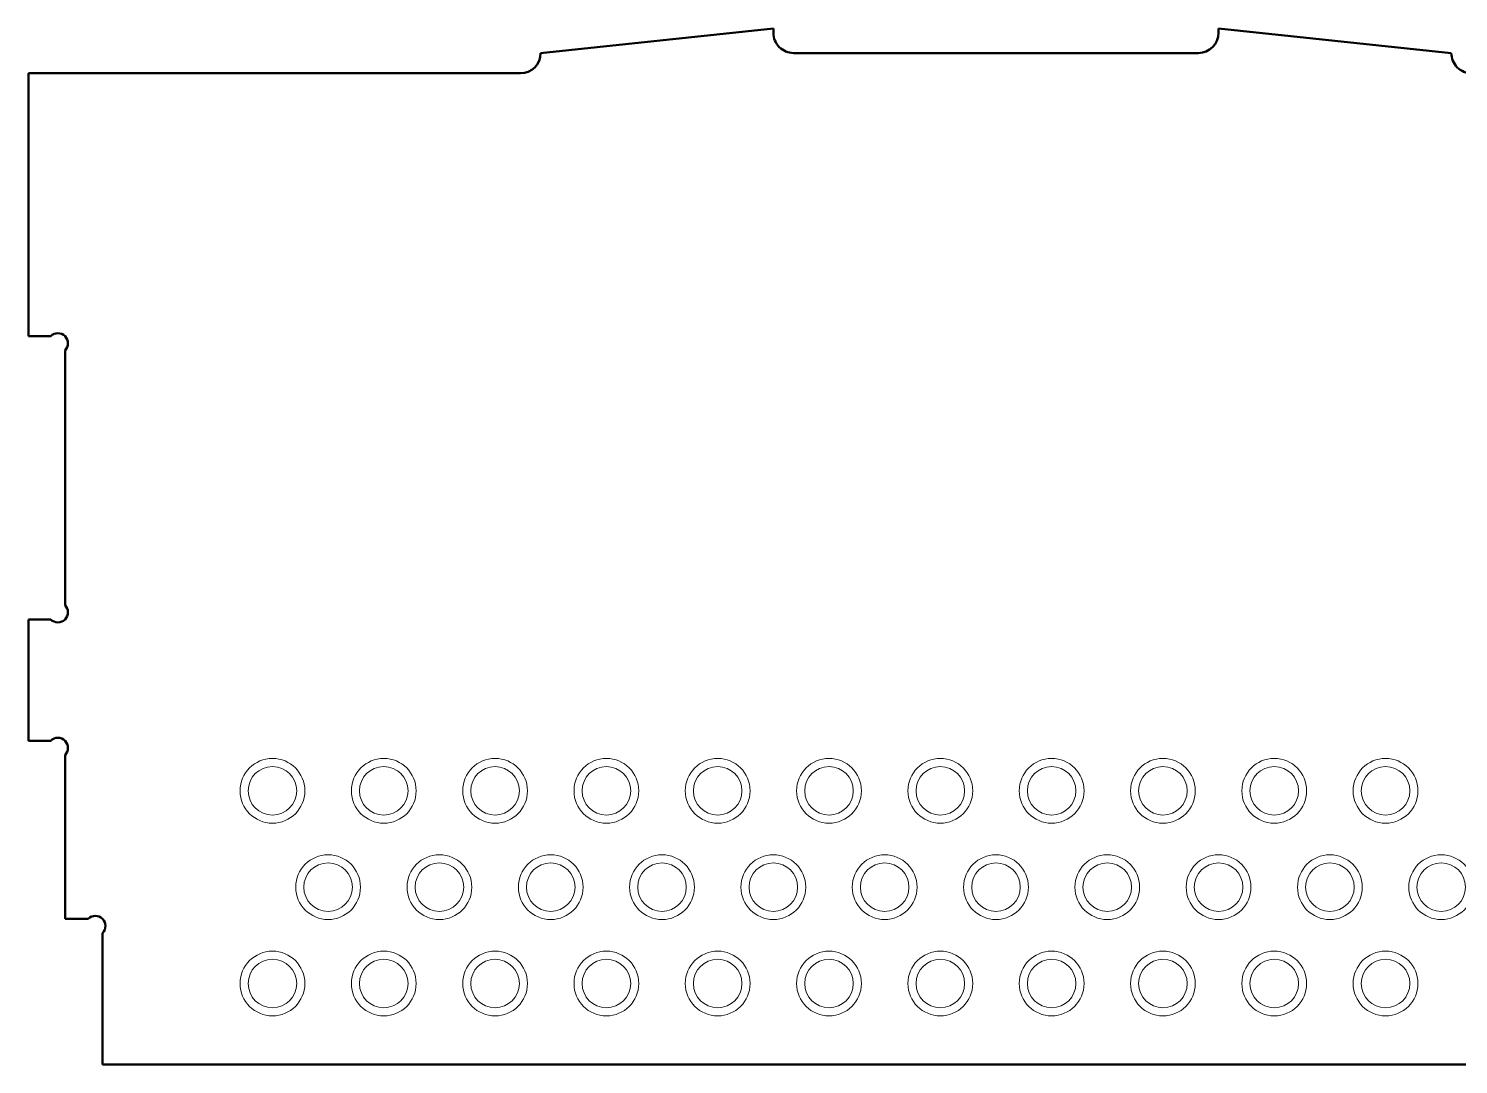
# Model space of a CAD drawing. Header units: millimetres. Extents: x -4457 to 5436, y 521 to 6420.
# Drawn here: x 219 to 925, y 3749 to 4261 of the extents above; entities that cross this region are included whole.
import ezdxf

# ---------------------------------------------------------------- set-up
doc = ezdxf.new("R2010")
doc.units = ezdxf.units.MM
doc.header["$MEASUREMENT"] = 0
doc.layers.add('layer 1', color=7, linetype='Continuous')
doc.layers.add('layer 2', color=7, linetype='Continuous')

msp = doc.modelspace()

# ---------------------------------------------------------------- linework, layer by layer
at = {"layer": 'layer 1', "lineweight": 50}
for points in [[(586.8076, 4260.8571), (586.8076, 4260.8571), (471.8076, 4248.7702), (471.8076, 4248.7702)], [(586.8076, 4258.7702), (586.8076, 4258.7702), (586.8076, 4260.8571), (586.8076, 4260.8571)], [(921.8076, 4248.7702), (921.8076, 4248.7702), (806.8076, 4260.8571), (806.8076, 4260.8571)], [(806.8076, 4260.8571), (806.8076, 4260.8571), (806.8076, 4258.7702), (806.8076, 4258.7702)], [(796.8076, 4248.7702), (802.3304, 4248.7702), (806.8076, 4253.2473), (806.8076, 4258.7701)], [(461.8076, 4238.7702), (467.3304, 4238.7702), (471.8076, 4243.2473), (471.8076, 4248.7701)], [(796.8076, 4248.7702), (796.8076, 4248.7702), (596.8076, 4248.7702), (596.8076, 4248.7702)], [(461.8076, 4238.7702), (461.8076, 4238.7702), (218.8076, 4238.7702), (218.8076, 4238.7702)], [(218.8076, 4238.7702), (218.8076, 4238.7702), (218.8076, 4108.7702), (218.8076, 4108.7702)], [(218.8076, 4108.7702), (218.8076, 4108.7702), (229.7365, 4108.7702), (229.7365, 4108.7702)], [(236.8076, 4101.6991), (236.8076, 4101.6991), (236.8076, 3975.8412), (236.8076, 3975.8412)], [(229.7365, 3968.7702), (229.7365, 3968.7702), (218.8076, 3968.7702), (218.8076, 3968.7702)], [(218.8076, 3968.7702), (218.8076, 3968.7702), (218.8076, 3908.7702), (218.8076, 3908.7702)], [(218.8076, 3908.7702), (218.8076, 3908.7702), (229.7365, 3908.7702), (229.7365, 3908.7702)], [(236.8076, 3901.6991), (236.8076, 3901.6991), (236.8076, 3820.7702), (236.8076, 3820.7702)], [(236.8076, 3820.7702), (236.8076, 3820.7702), (248.2365, 3820.7702), (248.2365, 3820.7702)], [(255.3076, 3813.6991), (255.3076, 3813.6991), (255.3076, 3748.7702), (255.3076, 3748.7702)], [(255.3076, 3748.7702), (255.3076, 3748.7702), (1138.3076, 3748.7702), (1138.3076, 3748.7702)]]:
    msp.add_open_spline(points, degree=3, dxfattribs=at)
for points in [[(586.8076, 4258.7702), (586.8076, 4256.118), (587.8612, 4253.5745), (589.7365, 4251.6991), (589.7365, 4251.6991), (591.6119, 4249.8237), (594.1554, 4248.7702), (596.8076, 4248.7702)], [(921.8076, 4248.7702), (921.8076, 4246.118), (922.8612, 4243.5745), (924.7365, 4241.6991), (924.7365, 4241.6991), (926.6119, 4239.8237), (929.1554, 4238.7702), (931.8076, 4238.7702)], [(236.8076, 4101.6991), (238.7602, 4103.6517), (238.7602, 4106.8175), (236.8076, 4108.7701), (236.8076, 4108.7701), (234.855, 4110.7228), (231.6892, 4110.7228), (229.7366, 4108.7702)], [(229.7365, 3968.7702), (231.6892, 3966.8175), (234.855, 3966.8175), (236.8076, 3968.7701), (236.8076, 3968.7701), (238.7602, 3970.7228), (238.7602, 3973.8886), (236.8076, 3975.8412)], [(236.8076, 3901.6991), (238.7602, 3903.6517), (238.7602, 3906.8175), (236.8076, 3908.7701), (236.8076, 3908.7701), (234.855, 3910.7228), (231.6892, 3910.7228), (229.7366, 3908.7702)], [(255.3076, 3813.6991), (257.2602, 3815.6517), (257.2602, 3818.8175), (255.3076, 3820.7701), (255.3076, 3820.7701), (253.355, 3822.7228), (250.1892, 3822.7228), (248.2366, 3820.7702)]]:
    msp.add_open_spline(points, degree=3, knots=[0, 0, 0, 0, 0.33333333, 0.33333333, 0.33333333, 0.33333333, 1, 1, 1, 1], dxfattribs=at)
at = {"layer": 'layer 2', "color": 240, "lineweight": 9}
for points in [[(355.3076, 3884.033), (355.3076, 3892.8695), (348.1442, 3900.0329), (339.3076, 3900.033), (339.3076, 3900.033), (330.4711, 3900.033), (323.3076, 3892.8695), (323.3076, 3884.033), (323.3076, 3884.033), (323.3076, 3875.1964), (330.471, 3868.033), (339.3075, 3868.033), (339.3075, 3868.033), (348.1441, 3868.0329), (355.3076, 3875.1963), (355.3076, 3884.0329)], [(410.3076, 3884.033), (410.3076, 3892.8695), (403.1442, 3900.0329), (394.3076, 3900.033), (394.3076, 3900.033), (385.4711, 3900.033), (378.3076, 3892.8695), (378.3076, 3884.033), (378.3076, 3884.033), (378.3076, 3875.1964), (385.471, 3868.033), (394.3075, 3868.033), (394.3075, 3868.033), (403.1441, 3868.0329), (410.3076, 3875.1963), (410.3076, 3884.0329)], [(465.3076, 3884.033), (465.3076, 3892.8695), (458.1442, 3900.0329), (449.3076, 3900.033), (449.3076, 3900.033), (440.4711, 3900.033), (433.3076, 3892.8695), (433.3076, 3884.033), (433.3076, 3884.033), (433.3076, 3875.1964), (440.471, 3868.033), (449.3075, 3868.033), (449.3075, 3868.033), (458.1441, 3868.0329), (465.3076, 3875.1963), (465.3076, 3884.0329)], [(520.3076, 3884.033), (520.3076, 3892.8695), (513.1442, 3900.0329), (504.3076, 3900.033), (504.3076, 3900.033), (495.4711, 3900.033), (488.3076, 3892.8695), (488.3076, 3884.033), (488.3076, 3884.033), (488.3076, 3875.1964), (495.471, 3868.033), (504.3075, 3868.033), (504.3075, 3868.033), (513.1441, 3868.0329), (520.3076, 3875.1963), (520.3076, 3884.0329)], [(575.3076, 3884.033), (575.3076, 3892.8695), (568.1442, 3900.0329), (559.3076, 3900.033), (559.3076, 3900.033), (550.4711, 3900.033), (543.3076, 3892.8695), (543.3076, 3884.033), (543.3076, 3884.033), (543.3076, 3875.1964), (550.471, 3868.033), (559.3075, 3868.033), (559.3075, 3868.033), (568.1441, 3868.0329), (575.3076, 3875.1963), (575.3076, 3884.0329)], [(630.3076, 3884.033), (630.3076, 3892.8695), (623.1442, 3900.0329), (614.3076, 3900.033), (614.3076, 3900.033), (605.4711, 3900.033), (598.3076, 3892.8695), (598.3076, 3884.033), (598.3076, 3884.033), (598.3076, 3875.1964), (605.471, 3868.033), (614.3075, 3868.033), (614.3075, 3868.033), (623.1441, 3868.0329), (630.3076, 3875.1963), (630.3076, 3884.0329)], [(685.3076, 3884.033), (685.3076, 3892.8695), (678.1442, 3900.0329), (669.3076, 3900.033), (669.3076, 3900.033), (660.4711, 3900.033), (653.3076, 3892.8695), (653.3076, 3884.033), (653.3076, 3884.033), (653.3076, 3875.1964), (660.471, 3868.033), (669.3075, 3868.033), (669.3075, 3868.033), (678.1441, 3868.0329), (685.3076, 3875.1963), (685.3076, 3884.0329)], [(740.3076, 3884.033), (740.3076, 3892.8695), (733.1442, 3900.0329), (724.3076, 3900.033), (724.3076, 3900.033), (715.4711, 3900.033), (708.3076, 3892.8695), (708.3076, 3884.033), (708.3076, 3884.033), (708.3076, 3875.1964), (715.471, 3868.033), (724.3075, 3868.033), (724.3075, 3868.033), (733.1441, 3868.0329), (740.3076, 3875.1963), (740.3076, 3884.0329)], [(795.3076, 3884.033), (795.3076, 3892.8695), (788.1442, 3900.0329), (779.3076, 3900.033), (779.3076, 3900.033), (770.4711, 3900.033), (763.3076, 3892.8695), (763.3076, 3884.033), (763.3076, 3884.033), (763.3076, 3875.1964), (770.471, 3868.033), (779.3075, 3868.033), (779.3075, 3868.033), (788.1441, 3868.0329), (795.3076, 3875.1963), (795.3076, 3884.0329)], [(850.3076, 3884.033), (850.3076, 3892.8695), (843.1442, 3900.0329), (834.3076, 3900.033), (834.3076, 3900.033), (825.4711, 3900.033), (818.3076, 3892.8695), (818.3076, 3884.033), (818.3076, 3884.033), (818.3076, 3875.1964), (825.471, 3868.033), (834.3075, 3868.033), (834.3075, 3868.033), (843.1441, 3868.0329), (850.3076, 3875.1963), (850.3076, 3884.0329)], [(905.3076, 3884.033), (905.3076, 3892.8695), (898.1442, 3900.0329), (889.3076, 3900.033), (889.3076, 3900.033), (880.4711, 3900.033), (873.3076, 3892.8695), (873.3076, 3884.033), (873.3076, 3884.033), (873.3076, 3875.1964), (880.471, 3868.033), (889.3075, 3868.033), (889.3075, 3868.033), (898.1441, 3868.0329), (905.3076, 3875.1963), (905.3076, 3884.0329)], [(351.3076, 3884.033), (351.3076, 3890.6604), (345.935, 3896.0329), (339.3076, 3896.033), (339.3076, 3896.033), (332.6802, 3896.033), (327.3076, 3890.6604), (327.3076, 3884.033), (327.3076, 3884.033), (327.3076, 3877.4056), (332.6802, 3872.033), (339.3076, 3872.033), (339.3076, 3872.033), (345.935, 3872.0329), (351.3076, 3877.4055), (351.3076, 3884.0329)], [(406.3076, 3884.033), (406.3076, 3890.6604), (400.935, 3896.0329), (394.3076, 3896.033), (394.3076, 3896.033), (387.6802, 3896.033), (382.3076, 3890.6604), (382.3076, 3884.033), (382.3076, 3884.033), (382.3076, 3877.4056), (387.6802, 3872.033), (394.3076, 3872.033), (394.3076, 3872.033), (400.935, 3872.0329), (406.3076, 3877.4055), (406.3076, 3884.0329)], [(461.3076, 3884.033), (461.3076, 3890.6604), (455.935, 3896.0329), (449.3076, 3896.033), (449.3076, 3896.033), (442.6802, 3896.033), (437.3076, 3890.6604), (437.3076, 3884.033), (437.3076, 3884.033), (437.3076, 3877.4056), (442.6802, 3872.033), (449.3076, 3872.033), (449.3076, 3872.033), (455.935, 3872.0329), (461.3076, 3877.4055), (461.3076, 3884.0329)], [(516.3076, 3884.033), (516.3076, 3890.6604), (510.935, 3896.0329), (504.3076, 3896.033), (504.3076, 3896.033), (497.6802, 3896.033), (492.3076, 3890.6604), (492.3076, 3884.033), (492.3076, 3884.033), (492.3076, 3877.4056), (497.6802, 3872.033), (504.3076, 3872.033), (504.3076, 3872.033), (510.935, 3872.0329), (516.3076, 3877.4055), (516.3076, 3884.0329)], [(571.3076, 3884.033), (571.3076, 3890.6604), (565.935, 3896.0329), (559.3076, 3896.033), (559.3076, 3896.033), (552.6802, 3896.033), (547.3076, 3890.6604), (547.3076, 3884.033), (547.3076, 3884.033), (547.3076, 3877.4056), (552.6802, 3872.033), (559.3076, 3872.033), (559.3076, 3872.033), (565.935, 3872.0329), (571.3076, 3877.4055), (571.3076, 3884.0329)], [(626.3076, 3884.033), (626.3076, 3890.6604), (620.935, 3896.0329), (614.3076, 3896.033), (614.3076, 3896.033), (607.6802, 3896.033), (602.3076, 3890.6604), (602.3076, 3884.033), (602.3076, 3884.033), (602.3076, 3877.4056), (607.6802, 3872.033), (614.3076, 3872.033), (614.3076, 3872.033), (620.935, 3872.0329), (626.3076, 3877.4055), (626.3076, 3884.0329)], [(681.3076, 3884.033), (681.3076, 3890.6604), (675.935, 3896.0329), (669.3076, 3896.033), (669.3076, 3896.033), (662.6802, 3896.033), (657.3076, 3890.6604), (657.3076, 3884.033), (657.3076, 3884.033), (657.3076, 3877.4056), (662.6802, 3872.033), (669.3076, 3872.033), (669.3076, 3872.033), (675.935, 3872.0329), (681.3076, 3877.4055), (681.3076, 3884.0329)], [(736.3076, 3884.033), (736.3076, 3890.6604), (730.935, 3896.0329), (724.3076, 3896.033), (724.3076, 3896.033), (717.6802, 3896.033), (712.3076, 3890.6604), (712.3076, 3884.033), (712.3076, 3884.033), (712.3076, 3877.4056), (717.6802, 3872.033), (724.3076, 3872.033), (724.3076, 3872.033), (730.935, 3872.0329), (736.3076, 3877.4055), (736.3076, 3884.0329)], [(791.3076, 3884.033), (791.3076, 3890.6604), (785.935, 3896.0329), (779.3076, 3896.033), (779.3076, 3896.033), (772.6802, 3896.033), (767.3076, 3890.6604), (767.3076, 3884.033), (767.3076, 3884.033), (767.3076, 3877.4056), (772.6802, 3872.033), (779.3076, 3872.033), (779.3076, 3872.033), (785.935, 3872.0329), (791.3076, 3877.4055), (791.3076, 3884.0329)], [(846.3076, 3884.033), (846.3076, 3890.6604), (840.935, 3896.0329), (834.3076, 3896.033), (834.3076, 3896.033), (827.6802, 3896.033), (822.3076, 3890.6604), (822.3076, 3884.033), (822.3076, 3884.033), (822.3076, 3877.4056), (827.6802, 3872.033), (834.3076, 3872.033), (834.3076, 3872.033), (840.935, 3872.0329), (846.3076, 3877.4055), (846.3076, 3884.0329)], [(901.3076, 3884.033), (901.3076, 3890.6604), (895.935, 3896.0329), (889.3076, 3896.033), (889.3076, 3896.033), (882.6802, 3896.033), (877.3076, 3890.6604), (877.3076, 3884.033), (877.3076, 3884.033), (877.3076, 3877.4056), (882.6802, 3872.033), (889.3076, 3872.033), (889.3076, 3872.033), (895.935, 3872.0329), (901.3076, 3877.4055), (901.3076, 3884.0329)], [(382.8076, 3836.4016), (382.8076, 3845.2381), (375.6442, 3852.4015), (366.8076, 3852.4016), (366.8076, 3852.4016), (357.9711, 3852.4016), (350.8076, 3845.2381), (350.8076, 3836.4016), (350.8076, 3836.4016), (350.8076, 3827.565), (357.971, 3820.4016), (366.8075, 3820.4016), (366.8075, 3820.4016), (375.6441, 3820.4015), (382.8076, 3827.5649), (382.8076, 3836.4015)], [(437.8076, 3836.4016), (437.8076, 3845.2381), (430.6442, 3852.4015), (421.8076, 3852.4016), (421.8076, 3852.4016), (412.9711, 3852.4016), (405.8076, 3845.2381), (405.8076, 3836.4016), (405.8076, 3836.4016), (405.8076, 3827.565), (412.971, 3820.4016), (421.8075, 3820.4016), (421.8075, 3820.4016), (430.6441, 3820.4015), (437.8076, 3827.5649), (437.8076, 3836.4015)], [(492.8076, 3836.4016), (492.8076, 3845.2381), (485.6442, 3852.4015), (476.8076, 3852.4016), (476.8076, 3852.4016), (467.9711, 3852.4016), (460.8076, 3845.2381), (460.8076, 3836.4016), (460.8076, 3836.4016), (460.8076, 3827.565), (467.971, 3820.4016), (476.8075, 3820.4016), (476.8075, 3820.4016), (485.6441, 3820.4015), (492.8076, 3827.5649), (492.8076, 3836.4015)], [(547.8076, 3836.4016), (547.8076, 3845.2381), (540.6442, 3852.4015), (531.8076, 3852.4016), (531.8076, 3852.4016), (522.9711, 3852.4016), (515.8076, 3845.2381), (515.8076, 3836.4016), (515.8076, 3836.4016), (515.8076, 3827.565), (522.971, 3820.4016), (531.8075, 3820.4016), (531.8075, 3820.4016), (540.6441, 3820.4015), (547.8076, 3827.5649), (547.8076, 3836.4015)], [(602.8076, 3836.4016), (602.8076, 3845.2381), (595.6442, 3852.4015), (586.8076, 3852.4016), (586.8076, 3852.4016), (577.9711, 3852.4016), (570.8076, 3845.2381), (570.8076, 3836.4016), (570.8076, 3836.4016), (570.8076, 3827.565), (577.971, 3820.4016), (586.8075, 3820.4016), (586.8075, 3820.4016), (595.6441, 3820.4015), (602.8076, 3827.5649), (602.8076, 3836.4015)], [(657.8076, 3836.4016), (657.8076, 3845.2381), (650.6442, 3852.4015), (641.8076, 3852.4016), (641.8076, 3852.4016), (632.9711, 3852.4016), (625.8076, 3845.2381), (625.8076, 3836.4016), (625.8076, 3836.4016), (625.8076, 3827.565), (632.971, 3820.4016), (641.8075, 3820.4016), (641.8075, 3820.4016), (650.6441, 3820.4015), (657.8076, 3827.5649), (657.8076, 3836.4015)], [(712.8076, 3836.4016), (712.8076, 3845.2381), (705.6442, 3852.4015), (696.8076, 3852.4016), (696.8076, 3852.4016), (687.9711, 3852.4016), (680.8076, 3845.2381), (680.8076, 3836.4016), (680.8076, 3836.4016), (680.8076, 3827.565), (687.971, 3820.4016), (696.8075, 3820.4016), (696.8075, 3820.4016), (705.6441, 3820.4015), (712.8076, 3827.5649), (712.8076, 3836.4015)], [(767.8076, 3836.4016), (767.8076, 3845.2381), (760.6442, 3852.4015), (751.8076, 3852.4016), (751.8076, 3852.4016), (742.9711, 3852.4016), (735.8076, 3845.2381), (735.8076, 3836.4016), (735.8076, 3836.4016), (735.8076, 3827.565), (742.971, 3820.4016), (751.8075, 3820.4016), (751.8075, 3820.4016), (760.6441, 3820.4015), (767.8076, 3827.5649), (767.8076, 3836.4015)], [(822.8076, 3836.4016), (822.8076, 3845.2381), (815.6442, 3852.4015), (806.8076, 3852.4016), (806.8076, 3852.4016), (797.9711, 3852.4016), (790.8076, 3845.2381), (790.8076, 3836.4016), (790.8076, 3836.4016), (790.8076, 3827.565), (797.971, 3820.4016), (806.8075, 3820.4016), (806.8075, 3820.4016), (815.6441, 3820.4015), (822.8076, 3827.5649), (822.8076, 3836.4015)], [(877.8076, 3836.4016), (877.8076, 3845.2381), (870.6442, 3852.4015), (861.8076, 3852.4016), (861.8076, 3852.4016), (852.9711, 3852.4016), (845.8076, 3845.2381), (845.8076, 3836.4016), (845.8076, 3836.4016), (845.8076, 3827.565), (852.971, 3820.4016), (861.8075, 3820.4016), (861.8075, 3820.4016), (870.6441, 3820.4015), (877.8076, 3827.5649), (877.8076, 3836.4015)], [(932.8076, 3836.4016), (932.8076, 3845.2381), (925.6442, 3852.4015), (916.8076, 3852.4016), (916.8076, 3852.4016), (907.9711, 3852.4016), (900.8076, 3845.2381), (900.8076, 3836.4016), (900.8076, 3836.4016), (900.8076, 3827.565), (907.971, 3820.4016), (916.8075, 3820.4016), (916.8075, 3820.4016), (925.6441, 3820.4015), (932.8076, 3827.5649), (932.8076, 3836.4015)], [(378.8076, 3836.4016), (378.8076, 3843.029), (373.435, 3848.4015), (366.8076, 3848.4016), (366.8076, 3848.4016), (360.1802, 3848.4016), (354.8076, 3843.029), (354.8076, 3836.4016), (354.8076, 3836.4016), (354.8076, 3829.7742), (360.1802, 3824.4016), (366.8076, 3824.4016), (366.8076, 3824.4016), (373.435, 3824.4015), (378.8076, 3829.7741), (378.8076, 3836.4015)], [(433.8076, 3836.4016), (433.8076, 3843.029), (428.435, 3848.4015), (421.8076, 3848.4016), (421.8076, 3848.4016), (415.1802, 3848.4016), (409.8076, 3843.029), (409.8076, 3836.4016), (409.8076, 3836.4016), (409.8076, 3829.7742), (415.1802, 3824.4016), (421.8076, 3824.4016), (421.8076, 3824.4016), (428.435, 3824.4015), (433.8076, 3829.7741), (433.8076, 3836.4015)], [(488.8076, 3836.4016), (488.8076, 3843.029), (483.435, 3848.4015), (476.8076, 3848.4016), (476.8076, 3848.4016), (470.1802, 3848.4016), (464.8076, 3843.029), (464.8076, 3836.4016), (464.8076, 3836.4016), (464.8076, 3829.7742), (470.1802, 3824.4016), (476.8076, 3824.4016), (476.8076, 3824.4016), (483.435, 3824.4015), (488.8076, 3829.7741), (488.8076, 3836.4015)], [(543.8076, 3836.4016), (543.8076, 3843.029), (538.435, 3848.4015), (531.8076, 3848.4016), (531.8076, 3848.4016), (525.1802, 3848.4016), (519.8076, 3843.029), (519.8076, 3836.4016), (519.8076, 3836.4016), (519.8076, 3829.7742), (525.1802, 3824.4016), (531.8076, 3824.4016), (531.8076, 3824.4016), (538.435, 3824.4015), (543.8076, 3829.7741), (543.8076, 3836.4015)], [(598.8076, 3836.4016), (598.8076, 3843.029), (593.435, 3848.4015), (586.8076, 3848.4016), (586.8076, 3848.4016), (580.1802, 3848.4016), (574.8076, 3843.029), (574.8076, 3836.4016), (574.8076, 3836.4016), (574.8076, 3829.7742), (580.1802, 3824.4016), (586.8076, 3824.4016), (586.8076, 3824.4016), (593.435, 3824.4015), (598.8076, 3829.7741), (598.8076, 3836.4015)], [(653.8076, 3836.4016), (653.8076, 3843.029), (648.435, 3848.4015), (641.8076, 3848.4016), (641.8076, 3848.4016), (635.1802, 3848.4016), (629.8076, 3843.029), (629.8076, 3836.4016), (629.8076, 3836.4016), (629.8076, 3829.7742), (635.1802, 3824.4016), (641.8076, 3824.4016), (641.8076, 3824.4016), (648.435, 3824.4015), (653.8076, 3829.7741), (653.8076, 3836.4015)], [(708.8076, 3836.4016), (708.8076, 3843.029), (703.435, 3848.4015), (696.8076, 3848.4016), (696.8076, 3848.4016), (690.1802, 3848.4016), (684.8076, 3843.029), (684.8076, 3836.4016), (684.8076, 3836.4016), (684.8076, 3829.7742), (690.1802, 3824.4016), (696.8076, 3824.4016), (696.8076, 3824.4016), (703.435, 3824.4015), (708.8076, 3829.7741), (708.8076, 3836.4015)], [(763.8076, 3836.4016), (763.8076, 3843.029), (758.435, 3848.4015), (751.8076, 3848.4016), (751.8076, 3848.4016), (745.1802, 3848.4016), (739.8076, 3843.029), (739.8076, 3836.4016), (739.8076, 3836.4016), (739.8076, 3829.7742), (745.1802, 3824.4016), (751.8076, 3824.4016), (751.8076, 3824.4016), (758.435, 3824.4015), (763.8076, 3829.7741), (763.8076, 3836.4015)], [(818.8076, 3836.4016), (818.8076, 3843.029), (813.435, 3848.4015), (806.8076, 3848.4016), (806.8076, 3848.4016), (800.1802, 3848.4016), (794.8076, 3843.029), (794.8076, 3836.4016), (794.8076, 3836.4016), (794.8076, 3829.7742), (800.1802, 3824.4016), (806.8076, 3824.4016), (806.8076, 3824.4016), (813.435, 3824.4015), (818.8076, 3829.7741), (818.8076, 3836.4015)], [(873.8076, 3836.4016), (873.8076, 3843.029), (868.435, 3848.4015), (861.8076, 3848.4016), (861.8076, 3848.4016), (855.1802, 3848.4016), (849.8076, 3843.029), (849.8076, 3836.4016), (849.8076, 3836.4016), (849.8076, 3829.7742), (855.1802, 3824.4016), (861.8076, 3824.4016), (861.8076, 3824.4016), (868.435, 3824.4015), (873.8076, 3829.7741), (873.8076, 3836.4015)], [(928.8076, 3836.4016), (928.8076, 3843.029), (923.435, 3848.4015), (916.8076, 3848.4016), (916.8076, 3848.4016), (910.1802, 3848.4016), (904.8076, 3843.029), (904.8076, 3836.4016), (904.8076, 3836.4016), (904.8076, 3829.7742), (910.1802, 3824.4016), (916.8076, 3824.4016), (916.8076, 3824.4016), (923.435, 3824.4015), (928.8076, 3829.7741), (928.8076, 3836.4015)], [(355.3076, 3788.7702), (355.3076, 3797.6067), (348.1442, 3804.7701), (339.3076, 3804.7702), (339.3076, 3804.7702), (330.4711, 3804.7702), (323.3076, 3797.6067), (323.3076, 3788.7702), (323.3076, 3788.7702), (323.3076, 3779.9337), (330.471, 3772.7702), (339.3075, 3772.7702), (339.3075, 3772.7702), (348.1441, 3772.7701), (355.3076, 3779.9335), (355.3076, 3788.7701)], [(410.3076, 3788.7702), (410.3076, 3797.6067), (403.1442, 3804.7701), (394.3076, 3804.7702), (394.3076, 3804.7702), (385.4711, 3804.7702), (378.3076, 3797.6067), (378.3076, 3788.7702), (378.3076, 3788.7702), (378.3076, 3779.9337), (385.471, 3772.7702), (394.3075, 3772.7702), (394.3075, 3772.7702), (403.1441, 3772.7701), (410.3076, 3779.9335), (410.3076, 3788.7701)], [(465.3076, 3788.7702), (465.3076, 3797.6067), (458.1442, 3804.7701), (449.3076, 3804.7702), (449.3076, 3804.7702), (440.4711, 3804.7702), (433.3076, 3797.6067), (433.3076, 3788.7702), (433.3076, 3788.7702), (433.3076, 3779.9337), (440.471, 3772.7702), (449.3075, 3772.7702), (449.3075, 3772.7702), (458.1441, 3772.7701), (465.3076, 3779.9335), (465.3076, 3788.7701)], [(520.3076, 3788.7702), (520.3076, 3797.6067), (513.1442, 3804.7701), (504.3076, 3804.7702), (504.3076, 3804.7702), (495.4711, 3804.7702), (488.3076, 3797.6067), (488.3076, 3788.7702), (488.3076, 3788.7702), (488.3076, 3779.9337), (495.471, 3772.7702), (504.3075, 3772.7702), (504.3075, 3772.7702), (513.1441, 3772.7701), (520.3076, 3779.9335), (520.3076, 3788.7701)], [(575.3076, 3788.7702), (575.3076, 3797.6067), (568.1442, 3804.7701), (559.3076, 3804.7702), (559.3076, 3804.7702), (550.4711, 3804.7702), (543.3076, 3797.6067), (543.3076, 3788.7702), (543.3076, 3788.7702), (543.3076, 3779.9337), (550.471, 3772.7702), (559.3075, 3772.7702), (559.3075, 3772.7702), (568.1441, 3772.7701), (575.3076, 3779.9335), (575.3076, 3788.7701)], [(630.3076, 3788.7702), (630.3076, 3797.6067), (623.1442, 3804.7701), (614.3076, 3804.7702), (614.3076, 3804.7702), (605.4711, 3804.7702), (598.3076, 3797.6067), (598.3076, 3788.7702), (598.3076, 3788.7702), (598.3076, 3779.9337), (605.471, 3772.7702), (614.3075, 3772.7702), (614.3075, 3772.7702), (623.1441, 3772.7701), (630.3076, 3779.9335), (630.3076, 3788.7701)], [(685.3076, 3788.7702), (685.3076, 3797.6067), (678.1442, 3804.7701), (669.3076, 3804.7702), (669.3076, 3804.7702), (660.4711, 3804.7702), (653.3076, 3797.6067), (653.3076, 3788.7702), (653.3076, 3788.7702), (653.3076, 3779.9337), (660.471, 3772.7702), (669.3075, 3772.7702), (669.3075, 3772.7702), (678.1441, 3772.7701), (685.3076, 3779.9335), (685.3076, 3788.7701)], [(740.3076, 3788.7702), (740.3076, 3797.6067), (733.1442, 3804.7701), (724.3076, 3804.7702), (724.3076, 3804.7702), (715.4711, 3804.7702), (708.3076, 3797.6067), (708.3076, 3788.7702), (708.3076, 3788.7702), (708.3076, 3779.9337), (715.471, 3772.7702), (724.3075, 3772.7702), (724.3075, 3772.7702), (733.1441, 3772.7701), (740.3076, 3779.9335), (740.3076, 3788.7701)], [(795.3076, 3788.7702), (795.3076, 3797.6067), (788.1442, 3804.7701), (779.3076, 3804.7702), (779.3076, 3804.7702), (770.4711, 3804.7702), (763.3076, 3797.6067), (763.3076, 3788.7702), (763.3076, 3788.7702), (763.3076, 3779.9337), (770.471, 3772.7702), (779.3075, 3772.7702), (779.3075, 3772.7702), (788.1441, 3772.7701), (795.3076, 3779.9335), (795.3076, 3788.7701)], [(850.3076, 3788.7702), (850.3076, 3797.6067), (843.1442, 3804.7701), (834.3076, 3804.7702), (834.3076, 3804.7702), (825.4711, 3804.7702), (818.3076, 3797.6067), (818.3076, 3788.7702), (818.3076, 3788.7702), (818.3076, 3779.9337), (825.471, 3772.7702), (834.3075, 3772.7702), (834.3075, 3772.7702), (843.1441, 3772.7701), (850.3076, 3779.9335), (850.3076, 3788.7701)], [(905.3076, 3788.7702), (905.3076, 3797.6067), (898.1442, 3804.7701), (889.3076, 3804.7702), (889.3076, 3804.7702), (880.4711, 3804.7702), (873.3076, 3797.6067), (873.3076, 3788.7702), (873.3076, 3788.7702), (873.3076, 3779.9337), (880.471, 3772.7702), (889.3075, 3772.7702), (889.3075, 3772.7702), (898.1441, 3772.7701), (905.3076, 3779.9335), (905.3076, 3788.7701)], [(351.3076, 3788.7702), (351.3076, 3795.3976), (345.935, 3800.7701), (339.3076, 3800.7702), (339.3076, 3800.7702), (332.6802, 3800.7702), (327.3076, 3795.3976), (327.3076, 3788.7702), (327.3076, 3788.7702), (327.3076, 3782.1428), (332.6802, 3776.7702), (339.3076, 3776.7702), (339.3076, 3776.7702), (345.935, 3776.7701), (351.3076, 3782.1427), (351.3076, 3788.7701)], [(406.3076, 3788.7702), (406.3076, 3795.3976), (400.935, 3800.7701), (394.3076, 3800.7702), (394.3076, 3800.7702), (387.6802, 3800.7702), (382.3076, 3795.3976), (382.3076, 3788.7702), (382.3076, 3788.7702), (382.3076, 3782.1428), (387.6802, 3776.7702), (394.3076, 3776.7702), (394.3076, 3776.7702), (400.935, 3776.7701), (406.3076, 3782.1427), (406.3076, 3788.7701)], [(461.3076, 3788.7702), (461.3076, 3795.3976), (455.935, 3800.7701), (449.3076, 3800.7702), (449.3076, 3800.7702), (442.6802, 3800.7702), (437.3076, 3795.3976), (437.3076, 3788.7702), (437.3076, 3788.7702), (437.3076, 3782.1428), (442.6802, 3776.7702), (449.3076, 3776.7702), (449.3076, 3776.7702), (455.935, 3776.7701), (461.3076, 3782.1427), (461.3076, 3788.7701)], [(516.3076, 3788.7702), (516.3076, 3795.3976), (510.935, 3800.7701), (504.3076, 3800.7702), (504.3076, 3800.7702), (497.6802, 3800.7702), (492.3076, 3795.3976), (492.3076, 3788.7702), (492.3076, 3788.7702), (492.3076, 3782.1428), (497.6802, 3776.7702), (504.3076, 3776.7702), (504.3076, 3776.7702), (510.935, 3776.7701), (516.3076, 3782.1427), (516.3076, 3788.7701)], [(571.3076, 3788.7702), (571.3076, 3795.3976), (565.935, 3800.7701), (559.3076, 3800.7702), (559.3076, 3800.7702), (552.6802, 3800.7702), (547.3076, 3795.3976), (547.3076, 3788.7702), (547.3076, 3788.7702), (547.3076, 3782.1428), (552.6802, 3776.7702), (559.3076, 3776.7702), (559.3076, 3776.7702), (565.935, 3776.7701), (571.3076, 3782.1427), (571.3076, 3788.7701)], [(626.3076, 3788.7702), (626.3076, 3795.3976), (620.935, 3800.7701), (614.3076, 3800.7702), (614.3076, 3800.7702), (607.6802, 3800.7702), (602.3076, 3795.3976), (602.3076, 3788.7702), (602.3076, 3788.7702), (602.3076, 3782.1428), (607.6802, 3776.7702), (614.3076, 3776.7702), (614.3076, 3776.7702), (620.935, 3776.7701), (626.3076, 3782.1427), (626.3076, 3788.7701)], [(681.3076, 3788.7702), (681.3076, 3795.3976), (675.935, 3800.7701), (669.3076, 3800.7702), (669.3076, 3800.7702), (662.6802, 3800.7702), (657.3076, 3795.3976), (657.3076, 3788.7702), (657.3076, 3788.7702), (657.3076, 3782.1428), (662.6802, 3776.7702), (669.3076, 3776.7702), (669.3076, 3776.7702), (675.935, 3776.7701), (681.3076, 3782.1427), (681.3076, 3788.7701)], [(736.3076, 3788.7702), (736.3076, 3795.3976), (730.935, 3800.7701), (724.3076, 3800.7702), (724.3076, 3800.7702), (717.6802, 3800.7702), (712.3076, 3795.3976), (712.3076, 3788.7702), (712.3076, 3788.7702), (712.3076, 3782.1428), (717.6802, 3776.7702), (724.3076, 3776.7702), (724.3076, 3776.7702), (730.935, 3776.7701), (736.3076, 3782.1427), (736.3076, 3788.7701)], [(791.3076, 3788.7702), (791.3076, 3795.3976), (785.935, 3800.7701), (779.3076, 3800.7702), (779.3076, 3800.7702), (772.6802, 3800.7702), (767.3076, 3795.3976), (767.3076, 3788.7702), (767.3076, 3788.7702), (767.3076, 3782.1428), (772.6802, 3776.7702), (779.3076, 3776.7702), (779.3076, 3776.7702), (785.935, 3776.7701), (791.3076, 3782.1427), (791.3076, 3788.7701)], [(846.3076, 3788.7702), (846.3076, 3795.3976), (840.935, 3800.7701), (834.3076, 3800.7702), (834.3076, 3800.7702), (827.6802, 3800.7702), (822.3076, 3795.3976), (822.3076, 3788.7702), (822.3076, 3788.7702), (822.3076, 3782.1428), (827.6802, 3776.7702), (834.3076, 3776.7702), (834.3076, 3776.7702), (840.935, 3776.7701), (846.3076, 3782.1427), (846.3076, 3788.7701)], [(901.3076, 3788.7702), (901.3076, 3795.3976), (895.935, 3800.7701), (889.3076, 3800.7702), (889.3076, 3800.7702), (882.6802, 3800.7702), (877.3076, 3795.3976), (877.3076, 3788.7702), (877.3076, 3788.7702), (877.3076, 3782.1428), (882.6802, 3776.7702), (889.3076, 3776.7702), (889.3076, 3776.7702), (895.935, 3776.7701), (901.3076, 3782.1427), (901.3076, 3788.7701)]]:
    msp.add_open_spline(points, degree=3, knots=[0, 0, 0, 0, 0.2, 0.2, 0.2, 0.2, 0.4, 0.4, 0.4, 0.4, 0.6, 0.6, 0.6, 0.6, 1, 1, 1, 1], dxfattribs=at)

doc.saveas('drawing.dxf')
